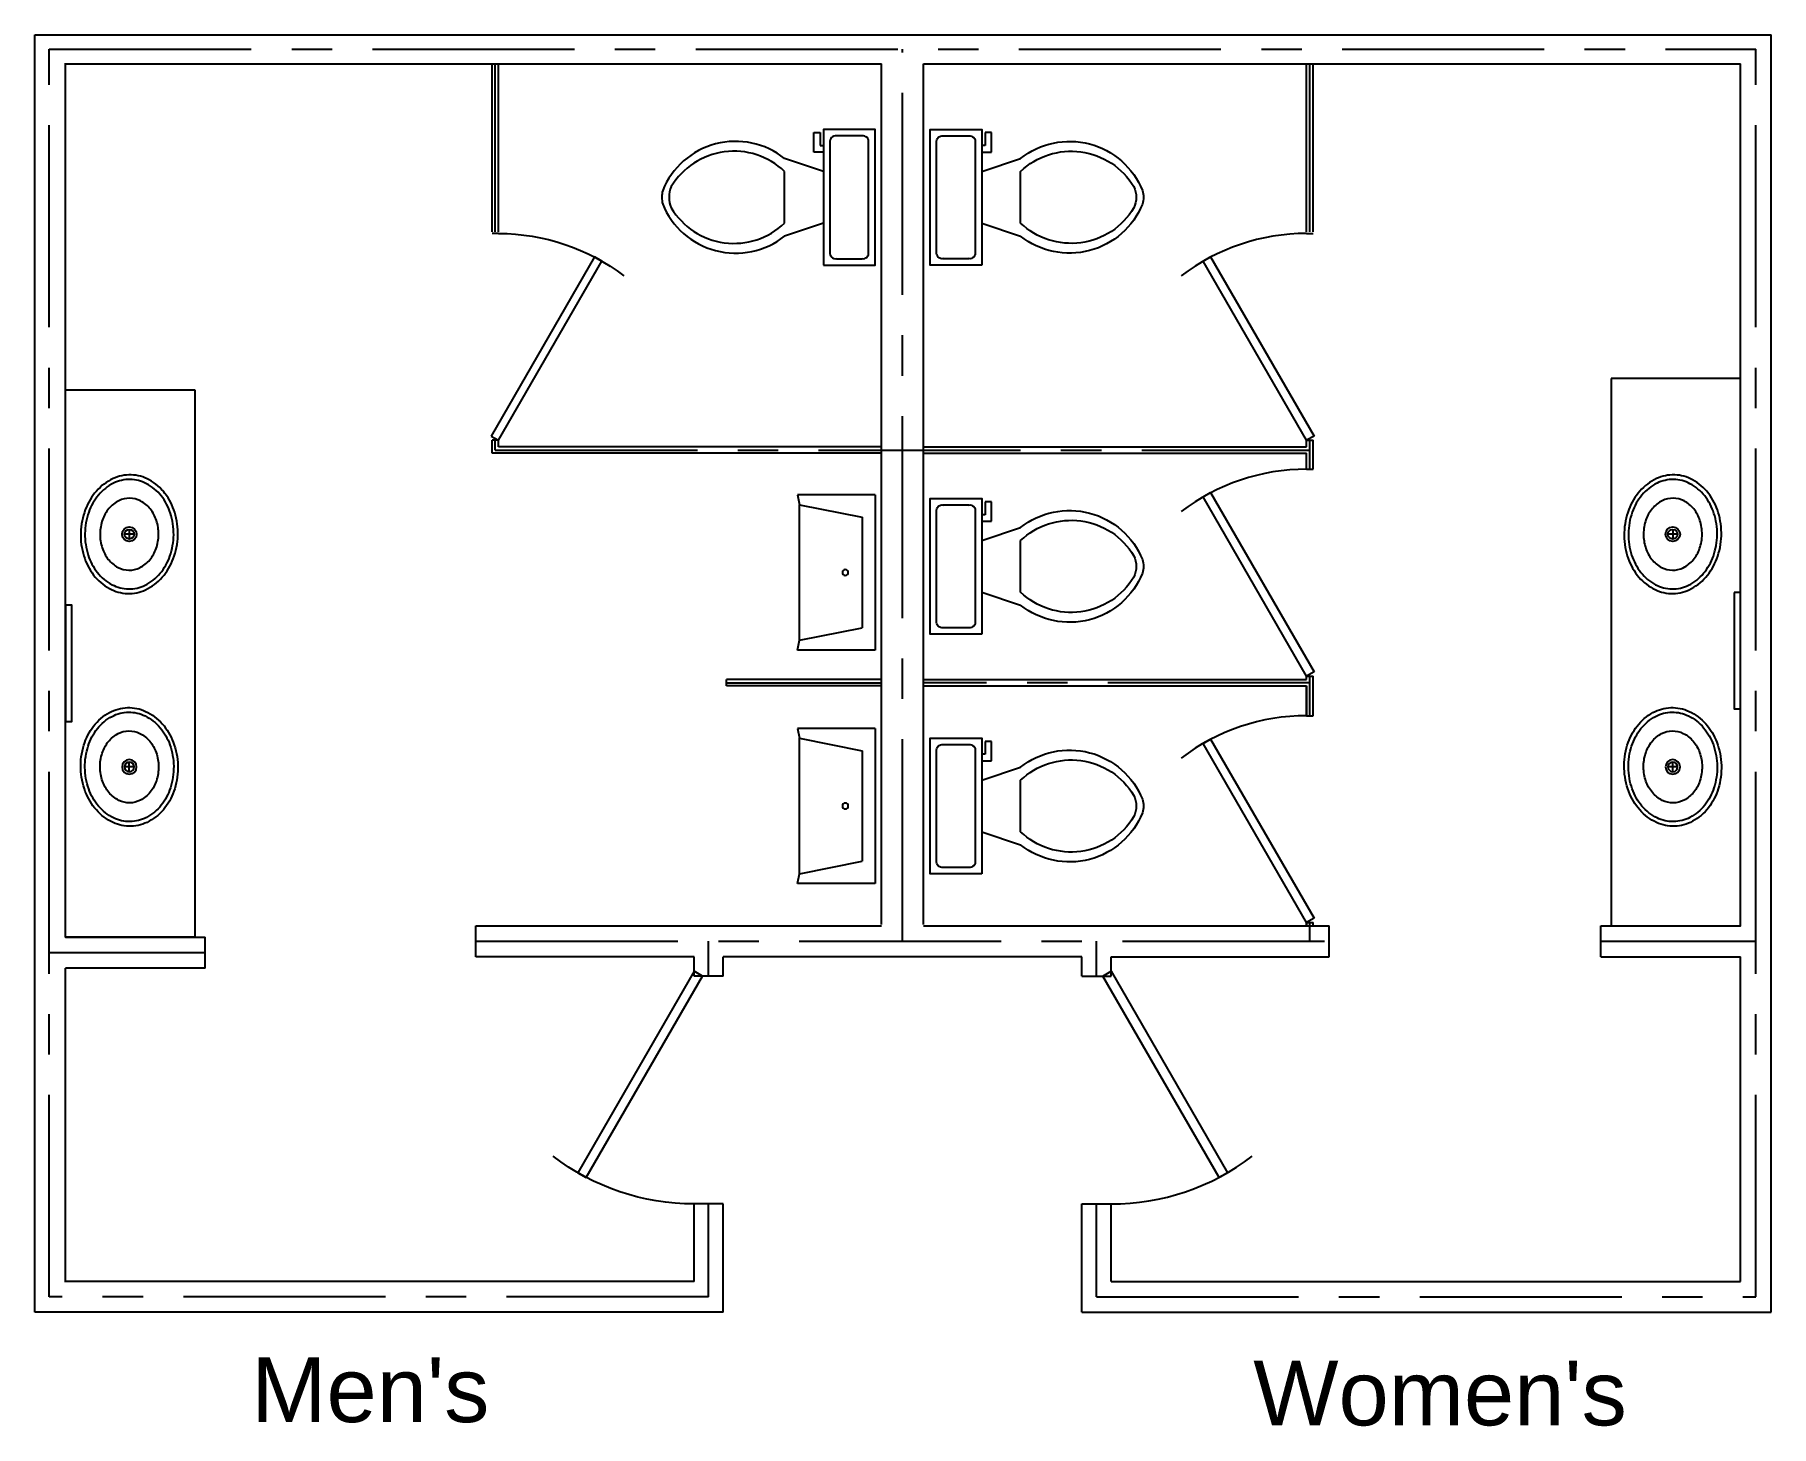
# Model space of a CAD drawing. Header units: inches. Extents: x 37 to 306, y 20 to 235.
import ezdxf

# ---------------------------------------------------------------- set-up
doc = ezdxf.new("R2010")
doc.units = ezdxf.units.IN
doc.header["$MEASUREMENT"] = 0
doc.linetypes.add('CENTER', pattern=[2, 1.25, -0.25, 0.25, -0.25])
for name, color, linetype in [('Architectura_Floor_Plan_Mirror', 144, 'Continuous'), ('Architectural_Floor_Plan_Door', 175, 'Continuous'), ('Architectural_Floor_Plan_Sink', 11, 'Continuous'), ('Architectural_Floor_Plan_Wall', 152, 'Continuous'), ('Architectural_Floor_Plan_WC', 153, 'Continuous'), ('Architectural_Plan_Center', 134, 'CENTER'), ('TEXT2', 94, 'Continuous')]:
    doc.layers.add(name, color=color, linetype=linetype)
doc.styles.get("Standard").update_dxf_attribs({"font": 'arial.ttf'})

# ---------------------------------------------------------------- blocks, each defined once
blk = doc.blocks.new('Door - Left Hung 36 in.')
blk.add_lwpolyline([(0.75, -1.3), (0, 0), (31.18, 18), (31.93, 16.7)], close=True)
blk.add_arc((0, 0), 36, 0, 37.3101)
blk = doc.blocks.new('Toilet - top')
for p, q in [((9.5, -6), (9.5, -2)), ((-8, -8.5), (-8, -8)), ((-7, -8), (-7, -9.5)), ((-4, -8), (-6, -14)), ((4, -8), (6, -14)), ((-10, -8.5), (-8, -8.5)), ((-10, -9.5), (-10, -8.5)), ((-7, -9.5), (-10, -9.5)), ((4, -14), (-4, -14))]:
    blk.add_line(p, q)
blk.add_lwpolyline([(10.5, -8), (10.5, 0), (-10.5, 0), (-10.5, -8)], close=True)
for points in [[(-9.5, -2), (-9.5, -6)], [(8.5, -1), (-8.5, -1)], [(-8.5, -7), (8.5, -7)]]:
    blk.add_lwpolyline(points)
for centre, radius, start, end in [((-8.62, -1.88), 0.884, 81.8699, 188.1301), ((8.62, -1.88), 0.884, 351.8699, 98.1301), ((-8.62, -6.12), 0.884, 171.8699, 278.1301), ((8.62, -6.12), 0.884, 261.8699, 8.1301), ((3.52, -21.58), 12.17, 141.4691, 247.9714), ((4.2, -21.82), 11.33, 136.3677, 238.9468), ((-3.52, -21.58), 12.17, 292.0284, 38.5307), ((-4.2, -21.82), 11.33, 301.053, 43.6321), ((0, -27.88), 4, 245.7318, 294.2682), ((0, -29), 4, 254.8605, 285.1395)]:
    blk.add_arc(centre, radius, start, end)
blk = doc.blocks.new('Sink - Oval top')
for p, q in [((-1, 0), (1, 0)), ((0, 1), (0, -1))]:
    blk.add_line(p, q)
at = {"linetype": 'Continuous'}
for points in [[(-12.23, 0.39, 0.117634), (-11.46, -3.36, 0.104469), (-8.88, -6.8, 0.090016), (-5.08, -9.07, 0.08192), (-0.32, -10.02, 0.08192), (4.49, -9.38, 0.090016), (8.42, -7.36, 0.104469), (11.22, -4.09, 0.117634), (12.23, -0.39, 0.117634), (11.46, 3.36, 0.104469), (8.88, 6.8, 0.090016), (5.08, 9.07, 0.08192), (0.32, 10.02, 0.08192), (-4.49, 9.38, 0.090016), (-8.42, 7.36, 0.104469), (-11.22, 4.09, 0.117634)], [(-11.29, 0.16, 0.118622), (-10.52, -3.25, 0.104678), (-8.07, -6.36, 0.089562), (-4.54, -8.37, 0.081185), (-0.13, -9.15, 0.081185), (4.3, -8.49, 0.089562), (7.89, -6.58, 0.104678), (10.42, -3.55, 0.118622), (11.29, -0.16, 0.118622), (10.52, 3.25, 0.104678), (8.07, 6.36, 0.089562), (4.54, 8.37, 0.081185), (0.13, 9.15, 0.081185), (-4.3, 8.49, 0.089562), (-7.89, 6.58, 0.104678), (-10.42, 3.55, 0.118622)], [(-7.42, 0.08, 0.118283), (-6.91, -2.17, 0.104607), (-5.29, -4.21, 0.089718), (-2.97, -5.53, 0.081436), (-0.07, -6.04, 0.081436), (2.84, -5.59, 0.089718), (5.2, -4.33, 0.104607), (6.86, -2.32, 0.118283), (7.42, -0.08, 0.118283), (6.91, 2.17, 0.104607), (5.29, 4.21, 0.089718), (2.97, 5.53, 0.081436), (0.07, 6.04, 0.081436), (-2.84, 5.59, 0.089718), (-5.2, 4.33, 0.104607), (-6.86, 2.32, 0.118283)]]:
    blk.add_lwpolyline(points, format="xyb", close=True, dxfattribs=at)
for radius in [1.5, 1]:
    blk.add_circle((0, 0), radius)
blk = doc.blocks.new('Urinal')
for p, q in [((0, 12), (1.53, 11.72)), ((0, 0), (0, 12)), ((22.47, 11.72), (1.53, 11.72)), ((1.53, 11.72), (3.45, 2.01)), ((22.47, 11.72), (20.55, 2.01)), ((24, 12), (22.47, 11.72)), ((24, 0), (24, 12)), ((0, 0), (24, 0)), ((3.45, 2.01), (20.55, 2.01))]:
    blk.add_line(p, q)
blk.add_circle((12, 4.61), 0.456)

msp = doc.modelspace()

# ---------------------------------------------------------------- linework, layer by layer
at = {"layer": 'Architectura_Floor_Plan_Mirror'}
for points in [[(300.38, 148.86), (300.38, 130.86), (301.37, 130.86), (301.37, 148.86)], [(42.25, 146.86), (42.25, 128.86), (43.25, 128.86), (43.25, 146.86)]]:
    msp.add_lwpolyline(points, close=True, dxfattribs=at)
at = {"layer": 'Architectural_Floor_Plan_Sink'}
for points in [[(62.25, 180.21), (62.25, 95.5), (42.25, 95.5), (42.25, 180.21)], [(281.38, 181.96), (281.38, 97.25), (301.37, 97.25), (301.37, 181.96)]]:
    msp.add_lwpolyline(points, close=True, dxfattribs=at)
at = {"layer": 'Architectural_Floor_Plan_Wall'}
for p, q in [((37.5, 37.5), (37.5, 235.12)), ((37.5, 235.12), (306.12, 235.12)), ((306.12, 37.5), (306.12, 235.12)), ((42.12, 230.62), (168.5, 230.62)), ((42.25, 95.5), (42.25, 230.62)), ((108.25, 204.63), (108.25, 230.62)), ((109.25, 204.63), (109.25, 230.62)), ((168.5, 97.5), (168.5, 230.62)), ((175, 97.5), (175, 230.62)), ((175, 230.62), (301.37, 230.62)), ((234.25, 204.63), (234.25, 230.62)), ((235.25, 204.63), (235.25, 230.62)), ((301.37, 97.5), (301.37, 230.62)), ((109.25, 204.38), (108.25, 204.38)), ((234.25, 204.38), (235.25, 204.38)), ((109.25, 172.38), (108.25, 172.38)), ((108.25, 170.38), (108.25, 172.38)), ((109.25, 171.38), (109.25, 172.38)), ((234.25, 171.38), (234.25, 172.38)), ((234.25, 172.38), (235.25, 172.38)), ((235.25, 167.91), (235.25, 172.38)), ((168.5, 170.38), (108.25, 170.38)), ((168.5, 171.38), (109.25, 171.38)), ((175, 171.38), (234.25, 171.38)), ((175, 170.38), (234.25, 170.38)), ((234.25, 167.91), (234.25, 170.38)), ((234.25, 167.91), (235.25, 167.91)), ((168.5, 135.38), (144.5, 135.38)), ((144.5, 134.38), (144.5, 135.38)), ((168.5, 134.38), (144.5, 134.38)), ((175, 135.38), (234.25, 135.38)), ((175, 134.38), (234.25, 134.38)), ((234.25, 135.91), (235.25, 135.91)), ((234.25, 135.38), (234.25, 135.91)), ((234.25, 134.38), (234.25, 129.78)), ((234.25, 129.78), (234.25, 134.38)), ((235.25, 129.78), (235.25, 135.91)), ((234.25, 129.78), (235.25, 129.78)), ((105.75, 92.5), (105.75, 97.25)), ((105.75, 97.25), (168.5, 97.25)), ((175, 97.25), (237.75, 97.25)), ((234.25, 97.25), (234.25, 97.78)), ((234.25, 97.78), (235.25, 97.78)), ((234.25, 97.78), (234.25, 97.25)), ((235.25, 97.25), (235.25, 97.78)), ((237.75, 92.5), (237.75, 97.25)), ((279.75, 92.5), (279.75, 97.25)), ((279.75, 97.25), (301.37, 97.25)), ((42.25, 95.5), (63.88, 95.5)), ((63.88, 90.75), (63.88, 95.5)), ((139.5, 92.5), (105.75, 92.5)), ((139.5, 89.5), (139.5, 92.5)), ((199.5, 92.5), (144, 92.5)), ((144, 89.5), (144, 92.5)), ((199.5, 89.5), (199.5, 92.5)), ((204, 92.5), (237.75, 92.5)), ((204, 89.5), (204, 92.5)), ((279.75, 92.5), (301.37, 92.5)), ((301.37, 42.25), (301.37, 92.5)), ((42.25, 42.25), (42.25, 90.75)), ((63.88, 90.75), (42.25, 90.75)), ((144, 89.5), (139.5, 89.5)), ((199.5, 89.5), (204, 89.5)), ((139.5, 42.25), (139.5, 54.25)), ((144, 54.25), (139.5, 54.25)), ((144, 37.5), (144, 54.25)), ((199.5, 37.5), (199.5, 54.25)), ((199.5, 54.25), (204, 54.25)), ((204, 42.25), (204, 54.25)), ((139.5, 42.25), (42.12, 42.25)), ((204, 42.25), (301.37, 42.25)), ((144, 37.5), (37.5, 37.5)), ((199.5, 37.5), (306.12, 37.5))]:
    msp.add_line(p, q, dxfattribs=at)
at = {"layer": 'Architectural_Plan_Center', "ltscale": 25}
for p, q in [((39.75, 39.87), (39.75, 232.87)), ((39.75, 232.87), (303.75, 232.87)), ((171.75, 94.88), (171.75, 232.87)), ((303.75, 39.87), (303.75, 232.87)), ((108.75, 204.63), (108.75, 230.62)), ((234.75, 204.63), (234.75, 230.62)), ((108.75, 170.88), (108.75, 172.38)), ((234.75, 167.91), (234.75, 172.38)), ((108.75, 170.88), (234.75, 170.88)), ((144.5, 134.88), (168.5, 134.88)), ((234.75, 134.88), (175, 134.88)), ((234.75, 129.78), (234.75, 135.91)), ((234.75, 94.88), (234.75, 97.78)), ((105.75, 94.88), (237.75, 94.88)), ((141.75, 89.5), (141.75, 94.88)), ((201.75, 89.5), (201.75, 94.88)), ((279.75, 94.88), (303.75, 94.88)), ((39.87, 93.13), (63.88, 93.13)), ((141.75, 39.87), (141.75, 54.25)), ((201.75, 39.87), (201.75, 54.25)), ((141.75, 39.87), (39.75, 39.87)), ((201.75, 39.87), (303.75, 39.87))]:
    msp.add_line(p, q, dxfattribs=at)

# ---------------------------------------------------------------- block references
at = {"layer": 'Architectural_Floor_Plan_Door', "yscale": 0.8888999999999214}
for p, xscale, zscale, rotation in [((109.25, 172.38), -0.8888999999999214, 0.8889, 270), ((234.25, 172.38), 0.8888999999999214, 0.8888999999999214, 89.99999999999999), ((234.25, 135.91), 0.8888999999999214, 0.8888999999999214, 89.99999999999999), ((234.25, 97.78), 0.8888999999999214, 0.8888999999999214, 89.99999999999999)]:
    msp.add_blockref('Door - Left Hung 36 in.', p, dxfattribs=dict(at, xscale=xscale, zscale=zscale, rotation=rotation))
at = {"layer": 'Architectural_Floor_Plan_Door', "xscale": -1, "rotation": 90}
msp.add_blockref('Door - Left Hung 36 in.', (139.5, 90.25), dxfattribs=at)
at = {"layer": 'Architectural_Floor_Plan_Door', "rotation": 270}
msp.add_blockref('Door - Left Hung 36 in.', (204, 90.25), dxfattribs=at)
at = {"layer": 'Architectural_Floor_Plan_Sink', "yscale": 0.75, "zscale": 0.75, "rotation": 270}
for p, xscale in [((52.13, 157.86), 0.75), ((290.89, 157.86), 0.75), ((52.13, 121.86), -0.75), ((290.89, 121.86), -0.75)]:
    msp.add_blockref('Sink - Oval top', p, dxfattribs=dict(at, xscale=xscale))
at = {"layer": 'Architectural_Floor_Plan_WC', "rotation": 270}
msp.add_blockref('Toilet - top', (167.5, 209.98), dxfattribs=at)
at = {"layer": 'Architectural_Floor_Plan_WC', "xscale": -1, "rotation": 90}
for name, p in [('Toilet - top', (176, 209.98)), ('Urinal', (167.5, 163.94)), ('Toilet - top', (176, 152.88)), ('Urinal', (167.5, 127.81)), ('Toilet - top', (176, 115.81))]:
    msp.add_blockref(name, p, dxfattribs=at)

# ---------------------------------------------------------------- texts
at = {"layer": 'TEXT2', "char_height": 10, "attachment_point": 1}
for s, width, insert in [("Men's", 56, (71, 30.5)), ("Women's", 17.3125, (226, 30))]:
    msp.add_mtext_dynamic_manual_height_columns(s, width=width, gutter_width=1, heights=[0], dxfattribs=dict(at, insert=insert))

doc.saveas('drawing.dxf')
